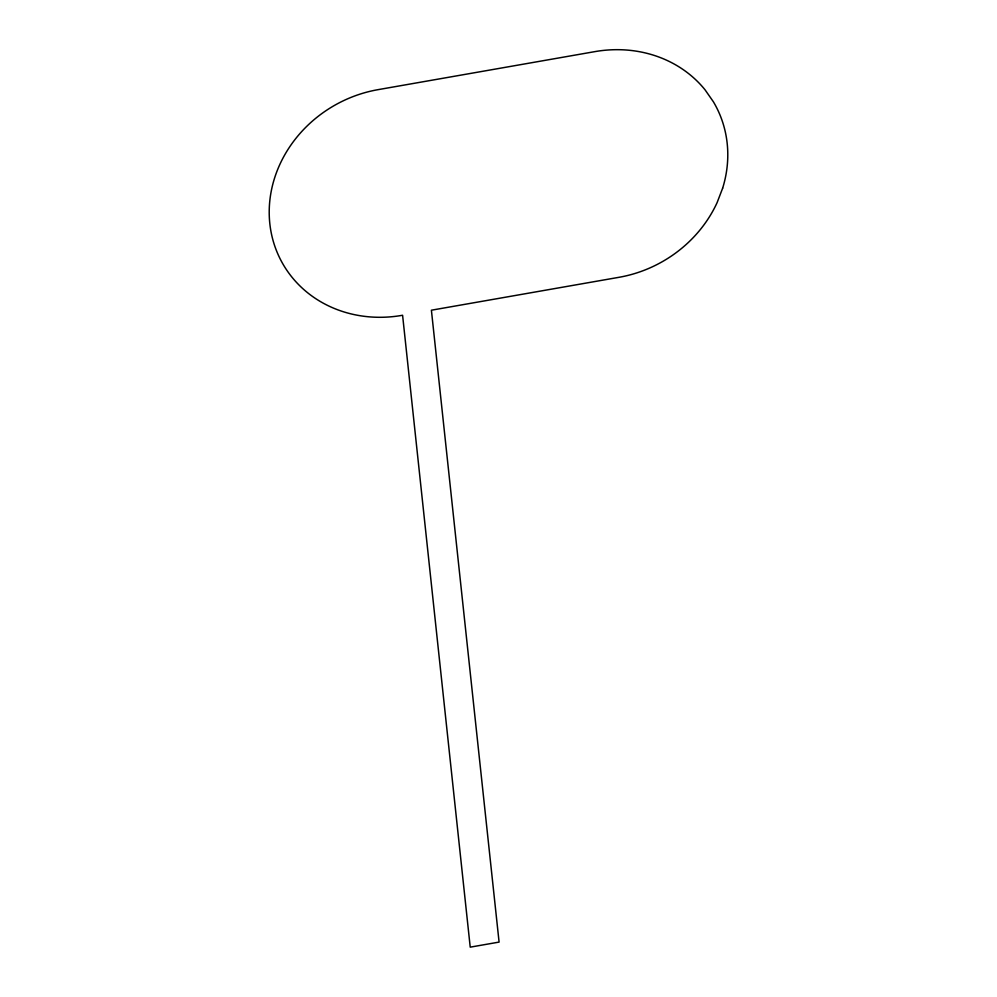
<?xml version="1.0" encoding="UTF-8"?>
<svg xmlns="http://www.w3.org/2000/svg" width="997" height="997" viewBox="0 0 997 997"><rect width="100%" height="100%" fill="white"/><g stroke="black" fill="none" stroke-linecap="round" stroke-linejoin="round"><path stroke-width="1.5" d="M722.651 188.171L717.105 202.628A123.553 111.888 -29.3 0 1 619.012 277.303L431.402 310.204L499.086 942.09L470.223 947.15L402.589 315.264A123.553 111.888 -29.3 0 1 269.838 223.789A123.553 111.888 -29.3 0 1 377.988 89.668L594.835 51.632A123.553 111.888 -29.3 0 1 705.029 89.792L713.403 101.806A123.553 111.888 -29.3 0 1 722.651 188.171"/></g></svg>
